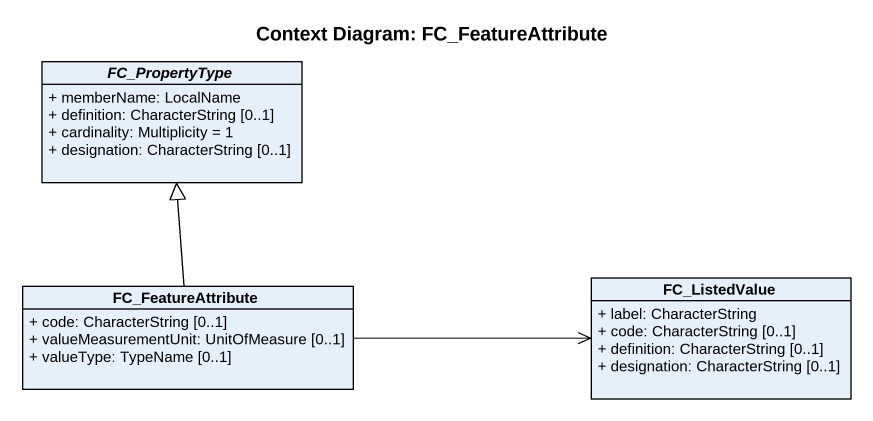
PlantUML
@startuml
title Context Diagram: FC_FeatureAttribute
hide circle
hide empty members
skinparam classAttributeIconSize 0
abstract class FC_PropertyType {
  + memberName: LocalName
  + definition: CharacterString [0..1]
  + cardinality: Multiplicity = 1
  + designation: CharacterString [0..1]
}
class FC_FeatureAttribute {
  + code: CharacterString [0..1]
  + valueMeasurementUnit: UnitOfMeasure [0..1]
  + valueType: TypeName [0..1]
}
class FC_ListedValue {
  + label: CharacterString
  + code: CharacterString [0..1]
  + definition: CharacterString [0..1]
  + designation: CharacterString [0..1]
}
FC_FeatureAttribute -up-|> FC_PropertyType
FC_FeatureAttribute -right-> FC_ListedValue
@enduml
